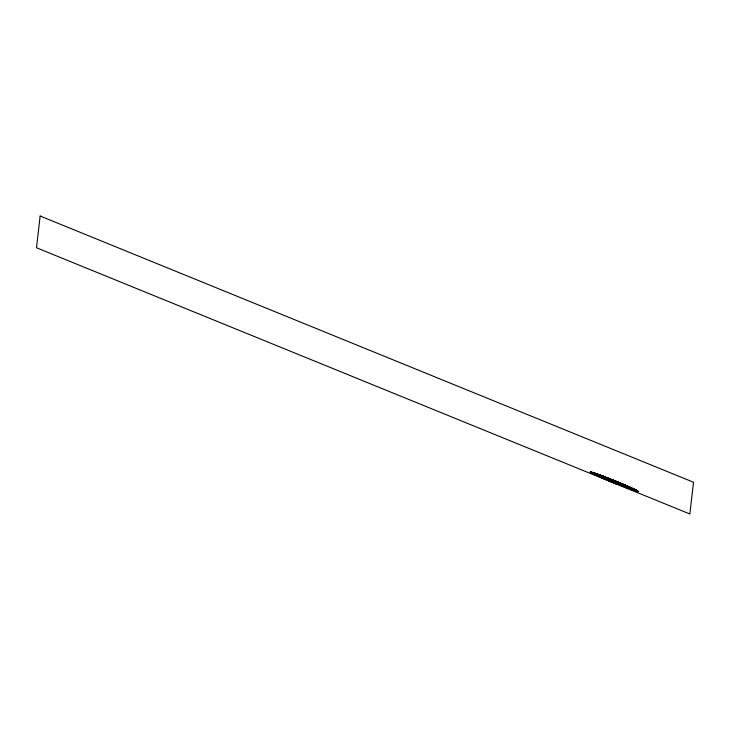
<?xml version="1.0" encoding="UTF-8"?>
<svg xmlns="http://www.w3.org/2000/svg" width="730" height="730" viewBox="0 0 730 730"><rect width="100%" height="100%" fill="white"/><g stroke="black" fill="none" stroke-linecap="round" stroke-linejoin="round"><path stroke-width="1.09" d="M610.691 479.437L609.55 478.98L613.036 480.513L612.351 480.094M591.647 472.593L594.065 473.359M591.409 472.456L592.468 472.803M611.092 479.747L612.169 480.176M616.476 482.712L618.547 483.424L615.335 482.165L616.558 482.649M607.378 478.98L613.474 481.07M619.679 484.601L620.418 484.893M622.964 485.779L621.613 485.34L622.234 485.569M622.663 485.788L621.951 485.55M617.562 482.256L618.556 482.703M597.715 474.801L600.233 475.942L597.104 474.783L600.033 475.933M600.462 475.978L597.222 474.774L602.168 477.283L599.558 476.288M603.473 477.292L606.575 478.524M603.82 477.347L606.219 478.469M592.605 472.83L593.855 473.332M613.912 481.417L621.394 484.611L616.166 482.712M611.485 481.827L610.435 481.499L612.178 482.119L611.64 481.873M611.731 481.663L610.946 481.389L613.884 482.466L612.662 482.11L613.209 482.338M630.036 488.27L630.309 488.443M602.998 477.821L605.371 478.789C598.773 476.553 606.311 479.464 603.911 478.606M614.158 482.977L617.58 484.373L608.701 480.55M616.184 483.808L614.979 483.351A29.191 1.277 22.2 0 1 602.277 478.041A29.118 1.268 22.2 0 1 596.392 475.376L593.125 473.806A28.488 1.241 22.2 0 1 590.314 472.191L590.159 472.036A27.32 1.195 22.2 0 1 590.561 471.908A27.849 1.214 22.2 0 1 592.979 472.529L596.063 473.551A27.211 1.186 22.2 0 1 603.108 476.124M601.739 475.668L604.33 476.799M609.869 479.245L609.249 479.035M624.132 485.085L624.743 485.359M608.555 480.559L607.734 480.349L609.203 480.824M608.282 480.595L609.76 481.116L609.349 480.887M611.485 481.207L614.122 482.247L612.789 481.809M634.452 490.158L635.876 490.834L633.53 489.921L637.034 491.281M593.006 472.684L593.599 472.858L592.331 472.429L595.041 473.587M594.74 473.35L593.28 473.259M594.813 473.46L595.844 473.816L595.388 473.624M590.798 472.264C599.376 475.741 588.134 471.516 591.391 472.328M600.644 476.526L600.188 476.361L600.662 476.48M604.23 476.763C601.675 475.467 603.81 477.447 602.989 476.672M617.324 481.855L616.558 481.545M606.174 479.665L606.466 479.811M622.097 483.944L625.929 485.432L625.418 485.213M603.874 478.588L601.493 477.639L602.268 477.922M609.231 480.249L614.222 482.147M617.133 481.873L618.474 482.274L615.6 481.088L616.439 481.59M621.075 483.798L621.878 484.036M636.122 490.323L635.684 490.56L636.159 490.67M636.505 490.441L637.901 491.308L635.675 489.985M633.211 489.821L635.574 490.87M635.766 490.149L637.327 490.825M609.377 479.081L609.897 479.227M628.229 488.27C626.805 487.658 630.036 489.064 628.247 488.242M602.369 475.923L603.801 476.608M629.16 486.91L631.286 487.822L629.625 487.248L630.711 487.658M632.919 488.826L635.346 489.748M629.178 488.087L626.897 487.166L627.855 487.558M609.687 479.382L607.241 478.104L609.34 478.944M631.596 488.188L634.233 489.2L631.687 488.178M599.905 475.869L599.649 475.75M611.01 481.043L612.269 481.453L611.749 481.225M630.528 488.06L627.581 486.335L633.841 489.657L628.156 487.677L629.187 488.197M595.653 473.587L599.093 474.883L596.127 473.633M591.309 472.21L591.984 472.492M595.023 474.546L596.702 475.203M633.065 489.83L631.842 489.428M636.587 490.843L637.418 491.18L635.228 490.231L637.272 490.934M602.396 477.913L603.336 478.314M593.892 473.35L593.271 473.031L593.736 473.35M601.438 476.042L600.845 475.759L602.633 476.462M629.306 487.065L630.446 487.476M601.392 477.174L603.144 477.748L599.713 476.371L602.387 477.447L601.283 477.018M605.873 479.117L606.484 479.418M627.435 487.886L628.074 488.215M601.374 475.942L602.369 475.96M592.021 473.058L593.216 473.642L592.514 472.958M620.984 483.442L621.65 483.661M626.951 486.372L627.608 486.636L624.424 485.331M627.745 486.873L628.758 487.521M591.236 472.255L590.944 472.273M597.395 475.002L598.719 475.513M629.05 488.069L627.216 487.895M627.426 487.439L626.951 487.786L627.919 488.042M600.005 476.298L598.527 475.303M622.909 484.3L624.725 485.076M600.653 477.11L601.128 477.402M601.438 477.511L599.056 476.553L602.624 477.967M606.292 478.141L608.409 478.862A13.094 0.575 22.2 0 1 614.313 481.17L615.207 481.526A12.465 0.547 22.2 0 1 620.902 483.926L629.415 487.375A18.177 0.794 22.2 0 1 632.326 488.972L632.399 489.064A17.538 0.766 22.2 0 1 630.382 488.653L629.771 488.461A16.899 0.739 22.2 0 1 623.831 486.317L622.799 485.915A16.27 0.712 22.2 0 1 615.171 482.868M606.667 478.305L605.572 477.885L609.212 478.989L608.656 478.78M607.981 478.917L608.491 479.044M626.322 486.992L619.56 484.099L621.759 485.121L620.92 484.729M636.204 490.651L634.89 489.912L636.195 490.186M609.167 480.568L610.517 481.043L600.963 477.219M608.811 480.44L607.734 480.021L609.879 480.778M599.987 476.252L598.372 475.641L601.128 476.754M605.179 478.442L607.323 479.199L604.184 477.931M630.547 488.014L628.621 487.056A18.807 0.821 22.2 0 0 621.476 483.826L620.235 483.296A19.436 0.849 22.2 0 0 611.056 479.546L609.742 479.026A20.075 0.876 22.2 0 0 601.657 475.987L600.726 475.659A20.814 0.912 22.2 0 0 597.843 474.728A20.477 0.894 22.2 0 0 596.656 474.454L596.465 474.454A21.462 0.94 22.2 0 0 597.094 475.075L598.746 475.951A22.101 0.967 22.2 0 0 602.314 477.648A21.727 0.949 22.2 0 0 605.836 479.227L607.168 479.811A22.739 0.995 22.2 0 0 612.945 482.256A22.338 0.976 22.2 0 0 617.562 484.163L619.131 484.793A23.378 1.022 22.2 0 0 626.659 487.749L632.454 489.83L629.953 488.735L631.687 489.529M599.604 476.599L597.213 475.65L600.781 477.137L598.618 476.316M605.398 478.469L604.896 478.296L606.557 478.889L605.416 478.424M628.567 486.664L629.014 486.992M628.831 488.251L616.074 483.315M602.971 476.663L601.885 476.17L614.477 481.161M601.839 476.252L594.932 473.898L602.268 477.73M603.427 478.022L602.533 477.694M614.642 480.851L613.83 480.367M596.337 475.257C598.271 476.115 595.169 474.737 596.492 475.33M632.326 488.297L632.271 488.315M596.328 475.221L597.587 475.641M601.739 475.914L611.904 479.802M635.337 490.012L636.113 490.414L635.456 490.332M628.649 488.27L628.183 488.096L630.528 489.146L630.072 488.981M608.145 478.889L607.734 478.652L609.997 479.674L609.523 479.5M634.79 489.757L634.324 489.556L635.073 489.912M606.137 477.849L606.63 478.031L604.531 477.073L606.256 477.721M607.579 478.223L608.09 478.533M627.946 486.344L628.512 486.664M622.927 484.492L620.117 483.442L623.466 484.729L621.714 484.127L622.216 484.346M627.362 486.718L626.148 486.07M619.396 484.328L607.908 479.847C604.604 478.022 609.778 480.413 608.127 479.628M598.062 475.276L598.573 475.486M596.592 475.203L593.043 473.679M621.996 485.496L623.201 485.961M616.074 481.809L614.176 480.541L614.623 480.778M607.707 478.269L608.993 478.789M607.241 479.236L607.88 479.592M603.108 476.124L608.136 478.068A26.563 1.159 22.2 0 1 617.005 481.636L618.784 482.366A25.468 1.113 22.2 0 1 623.876 484.51A25.933 1.131 22.2 0 1 629.908 487.147L631.231 487.74A24.838 1.086 22.2 0 1 634.589 489.31A25.294 1.104 22.2 0 1 637.564 490.834L638.02 491.098A24.209 1.058 22.2 0 1 638.622 491.6A24.647 1.077 22.2 0 1 637.71 491.564L635.812 491.025A24.017 1.049 22.2 0 1 630.665 489.246M611.265 479.993L609.176 479.19M610.444 479.838L612.534 480.641L612.032 480.44M618.045 483.725L623.475 485.788A10.549 0.456 22.2 0 0 625.893 486.554L626.048 486.572A11.187 0.484 22.2 0 0 625.528 486.098L625.218 485.934A11.826 0.52 22.2 0 0 621.613 484.245L615.6 481.937M623.748 486.244L624.278 486.445L622.654 485.687M604.504 476.699L603.993 476.498L606.101 477.311M605.234 477.137L607.342 477.949L606.831 477.748M613.592 480.276L612.817 480.011L614.332 480.632M628.019 486.372L628.32 486.518M616.731 482.284L615.572 481.836L616.823 482.357M607.287 479.391L606.712 479.154A15.002 0.657 22.2 0 1 603.08 477.42L602.843 477.274A14.372 0.63 22.2 0 1 603.299 477.11L603.646 477.21A13.733 0.602 22.2 0 1 607.643 478.579L607.807 478.442M611.804 480.76L612.972 481.216L611.731 480.696M623.867 485.496L625.044 485.943L623.803 485.423M616.038 482.758L613.647 481.581L616.604 483.214M595.607 474.71L596.054 474.883L595.133 474.4M621.641 485.012L622.809 485.459L621.568 484.939M631.678 488.744L628.767 487.576L631.724 488.872M607.333 479.263L606.447 478.944M620.591 484.802C615.883 483.141 625.327 486.946 619.952 484.611M598.938 475.741L597.779 475.358L599.704 476.188M598.846 475.768L599.303 476.024M628.749 487.375L629.953 487.768M629.123 487.394L629.762 487.649M595.023 474.409L593.453 473.651L594.813 474.208M627.736 486.928L631.486 488.58M614.386 481.252L612.123 480.322L615.189 481.764M628.685 487.321L629.442 487.631M594.266 474.053L591.337 472.711M610.399 480.778L610.225 480.705M628.858 487.366L629.406 487.503L627.462 486.664M614.277 481.462L608.784 479.546L613.045 481.645M636.067 490.633L635.748 490.56M607.187 479.355L607.47 479.418M607.132 478.478L607.606 478.652M603.017 478.278L602.04 477.794M613.957 480.449L611.156 479.3L612.169 479.856M616.704 482.886L620.126 484.099L616.02 482.11M615.609 481.435L613.373 480.504L615.481 481.426M616.905 483.333L617.534 483.589M614.249 480.751L622.991 484.173L620.454 483.251M634.972 489.867L635.273 490.387M602.861 476.188L603.29 476.371M594.284 474.235L593.481 473.907L594.831 474.464M608.418 478.579L607.752 478.743M634.288 490.213L636.843 491.235L634.845 490.359M615.7 482.84L616.303 483.087M615.198 483.342L616.23 483.808M605.526 477.995L606.667 478.469C598.062 474.874 613.428 481.417 605.498 477.922M592.149 472.775L593.171 473.295L591.984 472.739L592.714 472.784M616.093 482.931L614.085 482.411A15.631 0.684 22.2 0 1 607.424 479.537L606.621 479.117M615.399 482.712L614.222 482.22M616.102 482.822L614.861 482.302L618.1 483.661L615.947 482.658M615.463 482.667L613.939 482.101M594.421 473.35L594.895 473.551L591.546 472.246L594.357 473.432M614.979 483.351L614.176 482.986M620.582 483.37L622.736 484.291M601.967 476.206L605.352 477.566L601.155 476.462L607.515 479.674M613.656 481.983L612.835 481.636M592.55 473.332L591.911 473.067M592.979 473.432L593.353 473.606M627.316 486.171L623.265 484.51M609.778 480.541L607.698 479.61L608.145 479.82M610.262 480.577L610.773 480.805L607.424 479.053M595.415 473.387L594.238 473.003L596.839 474.016M632.609 489.684L634.671 490.587L632.289 489.574M625.345 486.764L624.752 486.545M625.674 485.87L625.227 485.705M627.161 487.503L628.512 487.978L624.515 485.459M599.503 476.58L599.96 476.754M625.437 487.175L624.752 486.91M597.77 475.96L598.682 476.38M596.255 475.038L597.322 475.513L594.494 474.409L595.479 474.774M613.766 481.599L615.965 482.238L612.643 480.906L614.687 481.471M597.633 474.199L597.186 474.044M622.07 485.861L621.111 485.505M610.526 479.044L608.519 478.25L609.787 478.907L609.212 478.552M594.366 473.952L593.609 473.578M600.133 476.142L597.231 474.984M618.027 484.291L618.648 484.565L616.585 483.734M40.15 216.016L36.5 247.762L689.85 513.984L693.5 482.238L40.15 216.016M615.883 483.059L617.005 483.515L615.883 483.059M613.775 482.548L616.184 483.415L613.775 482.548M621.486 484.346L619.442 483.525L622.745 484.848L621.486 484.346M623.958 484.939L623.11 484.747L626.294 485.979L623.958 484.939M624.068 485.806L622.006 484.976L625.336 486.326L624.068 485.806M626.158 487.357L626.924 487.631L626.185 487.357M600.252 475.695L599.266 475.33L600.252 475.695M613.027 481.49L609.723 479.847L614.286 482.01L613.027 481.49M593.673 472.821L596.282 473.952L593.673 472.821M617.589 482.676L616.604 482.156L618.83 483.196L617.589 482.676M622.626 484.976L621.978 484.766L623.986 485.605L621.787 484.583L622.626 484.976M604.194 477.028L603.637 476.827L604.65 477.265L604.194 477.028M600.033 475.02L599.54 474.838L602.706 476.188L600.033 475.02M624.232 486.244L623.694 486.043L626.887 487.412L624.232 486.244M624.67 486.782L624.04 486.545L626.887 487.795L624.67 486.782M630.519 488.297L629.442 487.877L630.538 488.343M604.668 477.931L604.111 477.712L604.668 477.931"/></g></svg>
